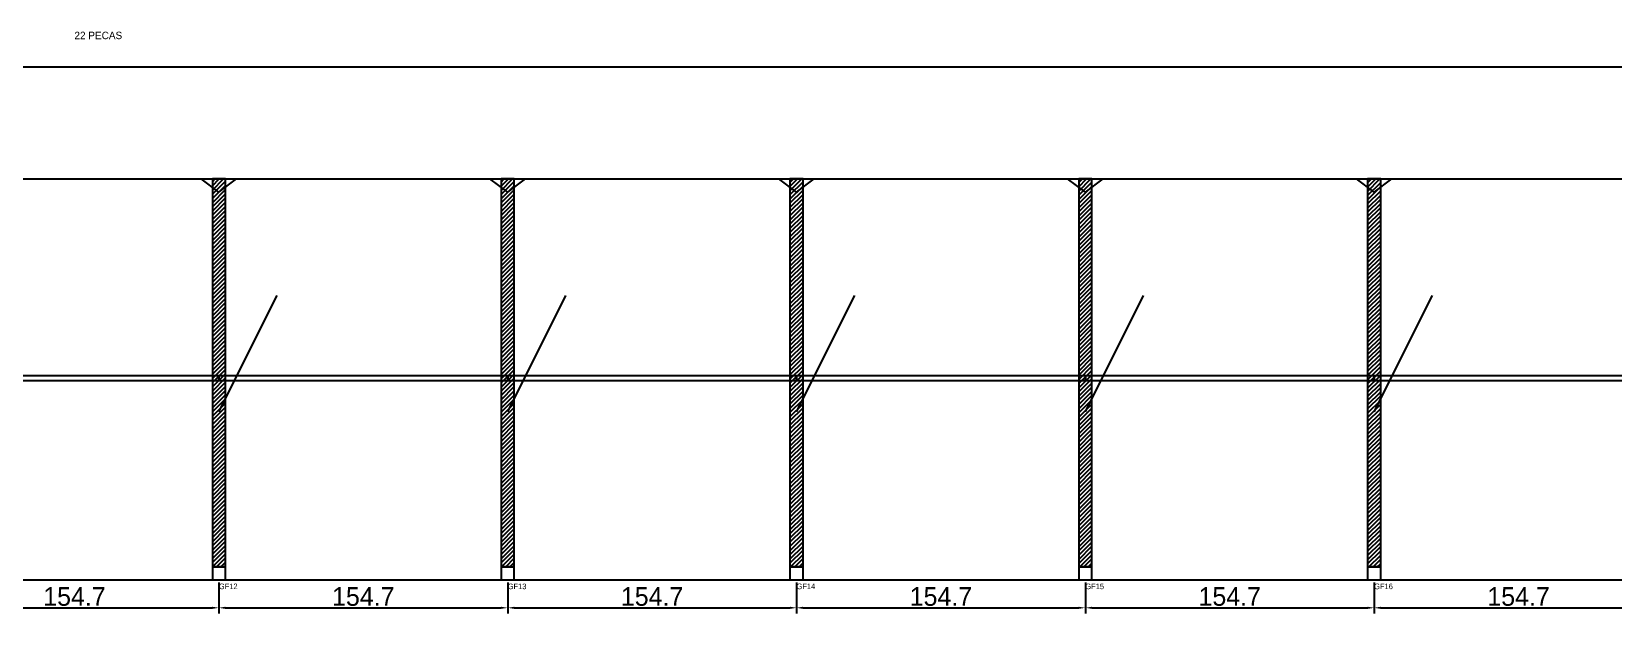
# Model space of a CAD drawing. Header units: metres. Extents: x -30 to 3340, y -25 to 308.
# Drawn here: x 1632 to 2479, y -25 to 287 of the extents above; entities that cross this region are included whole.
import ezdxf

# ---------------------------------------------------------------- set-up
doc = ezdxf.new("R2010")
doc.units = ezdxf.units.M
for name, color, linetype in [('BARRA_ANCORAGEM', 1, 'Continuous'), ('COTA', 241, 'Continuous'), ('GARFOS OK', 3, 'Continuous'), ('NOME DA VIGA', 6, 'Continuous'), ('SARR_7x7', 40, 'Continuous'), ('TIRAS REESCORAMENTO', 252, 'Continuous'), ('VIGAS', 3, 'Continuous')]:
    doc.layers.add(name, color=color, linetype=linetype)
doc.dimstyles.new('EZ DXF', dxfattribs={"dimtxt": 10, "dimasz": 3.5, "dimexe": 3, "dimexo": 1.5, "dimgap": 1, "dimtad": 1, "dimdec": 1, "dimdsep": 46, "dimcen": 2.5, "dimazin": 3, "dimtfac": 1, "dimtmove": 0, "dimatfit": 3})

msp = doc.modelspace()

# ---------------------------------------------------------------- hatches: boundary and pattern name
at = {"layer": 'COTA'}
h = msp.add_hatch(dxfattribs=at)
h.set_pattern_fill('ANSI31', scale=0.5)
h.paths.add_polyline_path([(1728.68, 0), (1735.68, 0), (1735.68, 208), (1728.68, 208)])
h = msp.add_hatch(dxfattribs=at)
h.set_pattern_fill('ANSI31', scale=0.5)
h.paths.add_polyline_path([(1883.43, 0), (1890.43, 0), (1890.43, 208), (1883.43, 208)])
h = msp.add_hatch(dxfattribs=at)
h.set_pattern_fill('ANSI31', scale=0.5)
h.paths.add_polyline_path([(2038.17, 0), (2045.17, 0), (2045.17, 208), (2038.17, 208)])
h = msp.add_hatch(dxfattribs=at)
h.set_pattern_fill('ANSI31', scale=0.5)
h.paths.add_polyline_path([(2192.92, 0), (2199.92, 0), (2199.92, 208), (2192.92, 208)])
h = msp.add_hatch(dxfattribs=at)
h.set_pattern_fill('ANSI31', scale=0.5)
h.paths.add_polyline_path([(2347.66, 0), (2354.66, 0), (2354.66, 208), (2347.66, 208)])

# ---------------------------------------------------------------- linework, layer by layer
at = {"layer": 'BARRA_ANCORAGEM'}
for p, q in [((1732.18, 83.2), (1763.38, 145.6)), ((1886.93, 83.2), (1918.13, 145.6)), ((2041.67, 83.2), (2072.87, 145.6)), ((2196.42, 83.2), (2227.62, 145.6)), ((2351.16, 83.2), (2382.36, 145.6))]:
    msp.add_line(p, q, dxfattribs=at)
at = {"layer": 'GARFOS OK'}
for p, q in [((1732.18, 201), (1722.68, 208)), ((1722.68, 208), (1741.68, 208)), ((1732.18, 201), (1741.68, 208)), ((1886.93, 201), (1877.43, 208)), ((1877.43, 208), (1896.43, 208)), ((1886.93, 201), (1896.43, 208)), ((2041.67, 201), (2032.17, 208)), ((2032.17, 208), (2051.17, 208)), ((2041.67, 201), (2051.17, 208)), ((2196.42, 201), (2186.92, 208)), ((2186.92, 208), (2205.92, 208)), ((2196.42, 201), (2205.92, 208)), ((2351.16, 201), (2341.66, 208)), ((2341.66, 208), (2360.66, 208)), ((2351.16, 201), (2360.66, 208))]:
    msp.add_line(p, q, dxfattribs=at)
at = {"layer": 'GARFOS OK', "linetype": 'CONTINUOUS'}
msp.add_line((-30, -7), (3339.63, -7), dxfattribs=at)
at = {"layer": 'GARFOS OK'}
for points in [[(1728.68, 0), (1735.68, 0), (1735.68, 208), (1728.68, 208), (1728.68, 0)], [(1883.43, 0), (1890.43, 0), (1890.43, 208), (1883.43, 208), (1883.43, 0)], [(2038.17, 0), (2045.17, 0), (2045.17, 208), (2038.17, 208), (2038.17, 0)], [(2192.92, 0), (2199.92, 0), (2199.92, 208), (2192.92, 208), (2192.92, 0)], [(2347.66, 0), (2354.66, 0), (2354.66, 208), (2347.66, 208), (2347.66, 0)]]:
    msp.add_lwpolyline(points, dxfattribs=at)
at = {"layer": 'SARR_7x7'}
for points in [[(1728.68, -7), (1735.68, -7), (1735.68, 0), (1728.68, 0), (1728.68, -7)], [(1883.43, -7), (1890.43, -7), (1890.43, 0), (1883.43, 0), (1883.43, -7)], [(2038.17, -7), (2045.17, -7), (2045.17, 0), (2038.17, 0), (2038.17, -7)], [(2192.92, -7), (2199.92, -7), (2199.92, 0), (2192.92, 0), (2192.92, -7)], [(2347.66, -7), (2354.66, -7), (2354.66, 0), (2347.66, 0), (2347.66, -7)]]:
    msp.add_lwpolyline(points, dxfattribs=at)
at = {"layer": 'TIRAS REESCORAMENTO'}
for points in [[(1577.44, 100), (1732.18, 100), (1732.18, 102.5), (1577.44, 102.5), (1577.44, 100)], [(1732.18, 100), (1886.93, 100), (1886.93, 102.5), (1732.18, 102.5), (1732.18, 100)], [(1886.93, 100), (2041.67, 100), (2041.67, 102.5), (1886.93, 102.5), (1886.93, 100)], [(2041.67, 100), (2196.42, 100), (2196.42, 102.5), (2041.67, 102.5), (2041.67, 100)], [(2196.42, 100), (2351.16, 100), (2351.16, 102.5), (2196.42, 102.5), (2196.42, 100)], [(2351.16, 100), (2505.91, 100), (2505.91, 102.5), (2351.16, 102.5), (2351.16, 100)]]:
    msp.add_lwpolyline(points, dxfattribs=at)
at = {"layer": 'VIGAS'}
msp.add_lwpolyline([(0, 208), (3309.63, 208), (3309.63, 268), (0, 268), (0, 208)], dxfattribs=at)

# ---------------------------------------------------------------- texts
at = {"layer": 'NOME DA VIGA'}
for s, height, p in [('22 PECAS', 4, (1654.81, 283)), ('GF12', 3, (1732.18, -12)), ('GF13', 3, (1886.93, -12)), ('GF14', 3, (2041.67, -12)), ('GF15', 3, (2196.42, -12)), ('GF16', 3, (2351.16, -12))]:
    msp.add_text(s, height=height, dxfattribs=at).set_placement(p)

# ---------------------------------------------------------------- dimensions: what is measured, and where the dimension line sits
at = {"layer": 'COTA'}
for base, p1, p2 in [((1577.44, -22), (1577.44, -7), (1732.18, -7)), ((1732.185, -22), (1732.185, -7), (1886.9291, -7)), ((1886.93, -22), (1886.93, -7), (2041.67, -7)), ((2041.6732, -22), (2041.6732, -7), (2196.4173, -7)), ((2196.42, -22), (2196.42, -7), (2351.16, -7)), ((2351.1614, -22), (2351.1614, -7), (2505.9055, -7))]:
    msp.add_linear_dim(base=base, p1=p1, p2=p2, dimstyle='EZ DXF', dxfattribs=at).render()

doc.saveas('drawing.dxf')
